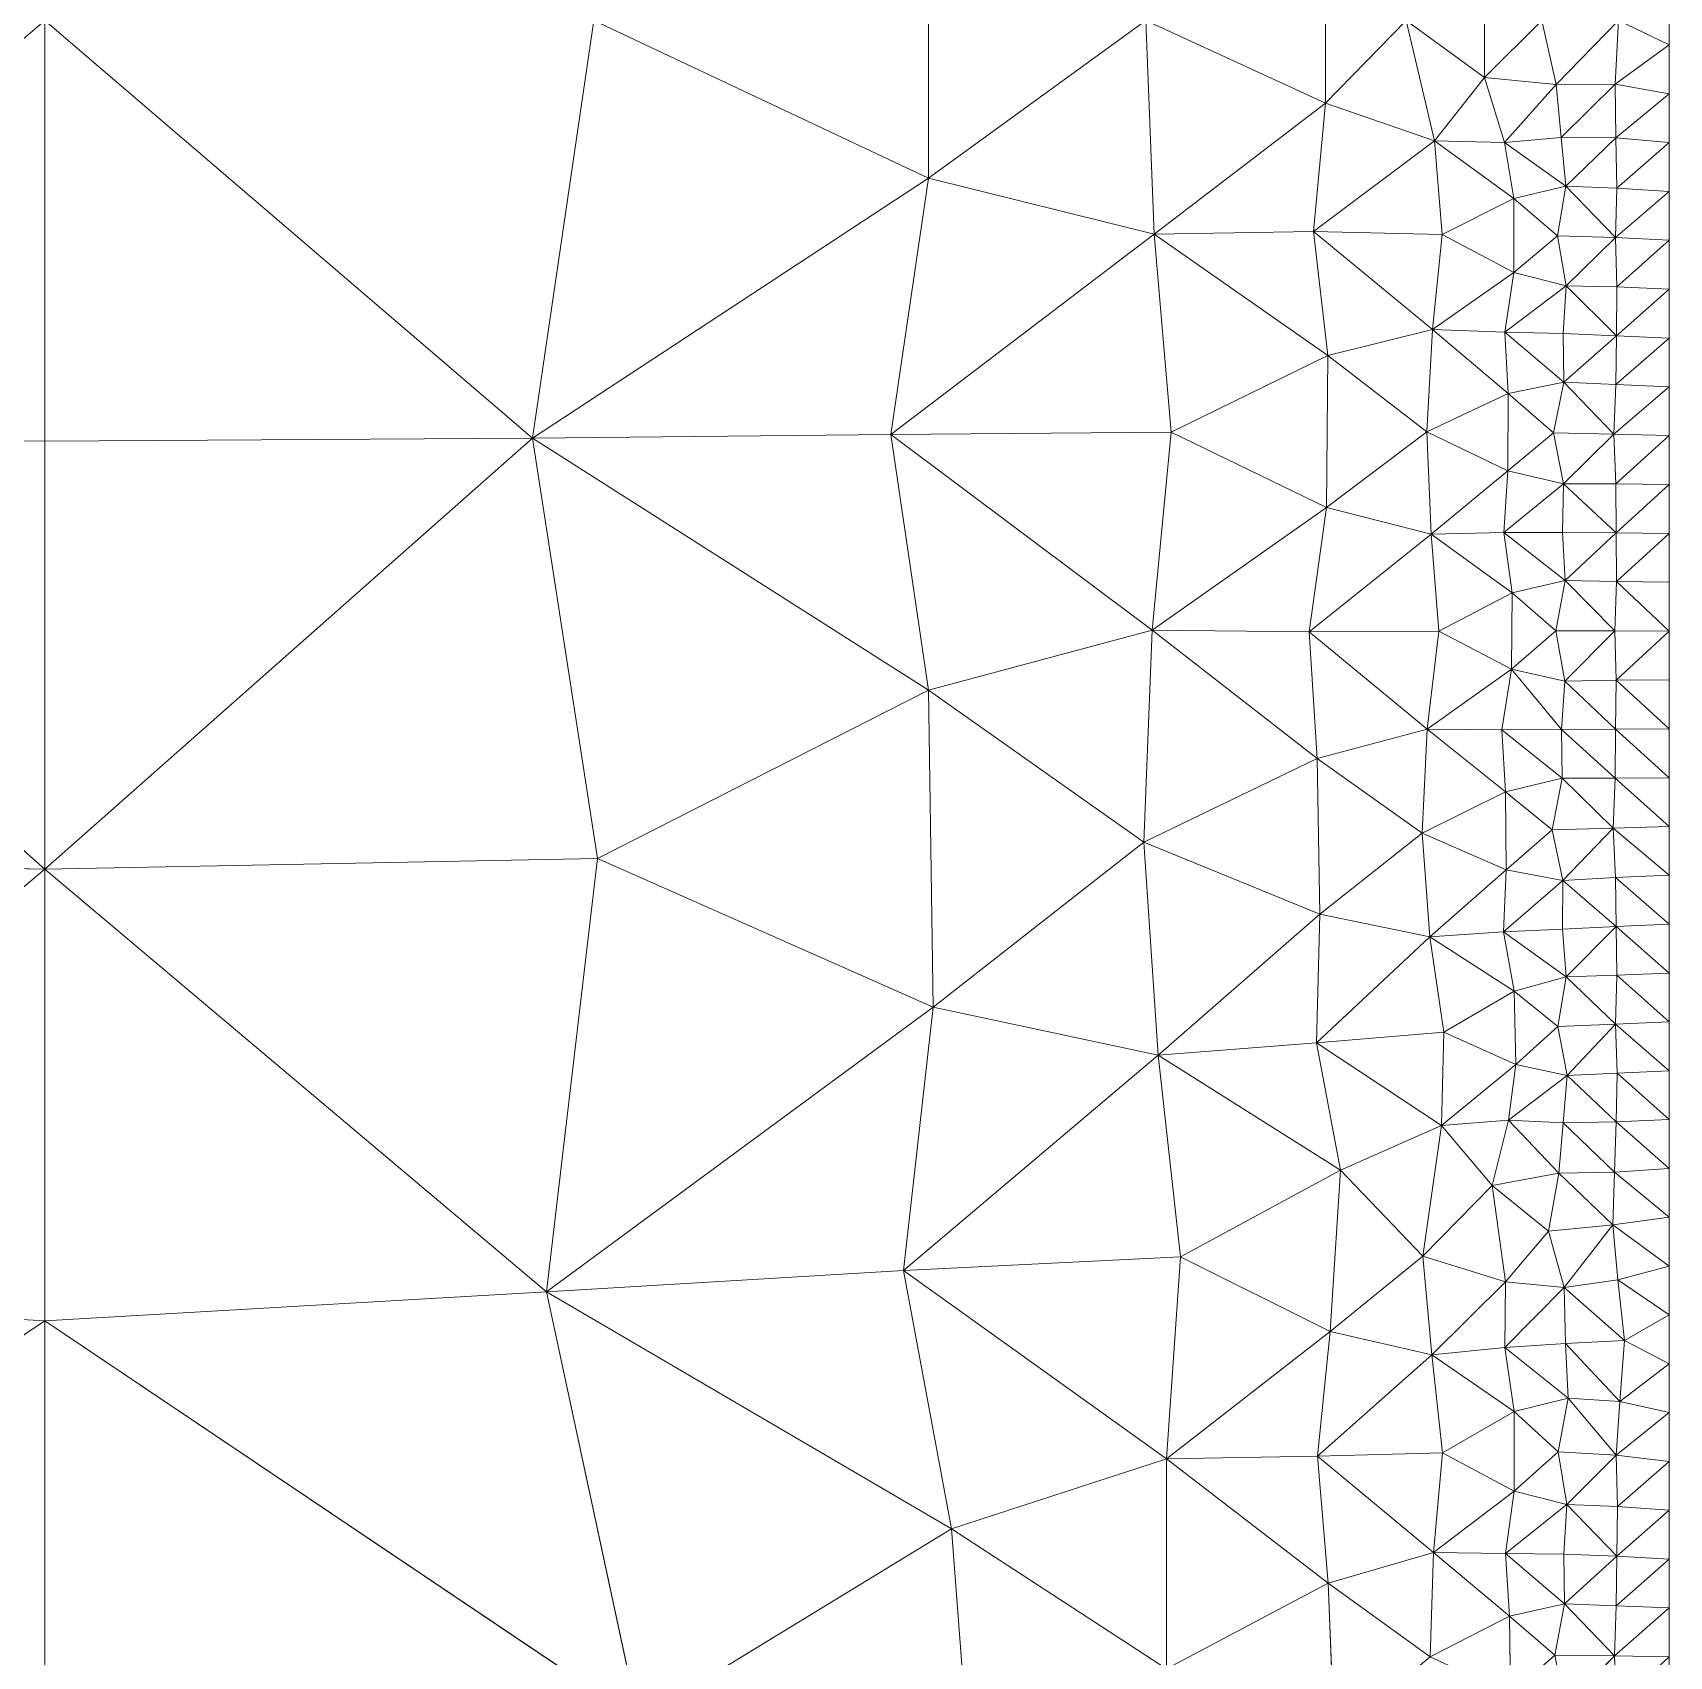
# Model space of a CAD drawing. Header units: metres. Extents: x 0 to 8, y 0 to 4.
# Drawn here: x 6.993 to 8, y 0.993 to 1.992 of the extents above; entities that cross this region are included whole.
import ezdxf

# ---------------------------------------------------------------- set-up
doc = ezdxf.new("R2010")
doc.units = ezdxf.units.M
doc.header["$MEASUREMENT"] = 0
doc.layers.add('losas-1', color=7, linetype='Continuous', lineweight=0)

msp = doc.modelspace()

# ---------------------------------------------------------------- linework, layer by layer
at = {"layer": 'losas-1'}
for p, q in [((8, 0), (8, 4)), ((7.5439, 2.097), (7.5439, 1.903)), ((7.7884, 2.0509), (7.7884, 1.9491)), ((7.8862, 2.035), (7.8862, 1.965)), ((7, 1.741), (7, 2)), ((7, 2), (7.3001, 1.7428)), ((7.3001, 1.7428), (7.338, 2)), ((7.5439, 1.903), (7.338, 2)), ((7.6777, 2), (7.5439, 1.903)), ((7.6828, 1.8685), (7.6777, 2)), ((7.7884, 1.9491), (7.6777, 2)), ((7.838, 2), (7.7884, 1.9491)), ((7.8555, 1.9259), (7.838, 2)), ((7.8862, 1.965), (7.838, 2)), ((7.9215, 2), (7.8862, 1.965)), ((7.9304, 1.9605), (7.9215, 2)), ((7.9687, 2), (7.9304, 1.9605)), ((7.9687, 2), (7.9667, 1.9608)), ((8, 1.985), (7.9687, 2)), ((8, 1.985), (7.9667, 1.9608)), ((7.8555, 1.9259), (7.8862, 1.965)), ((7.8986, 1.9248), (7.8862, 1.965)), ((7.9304, 1.9605), (7.8862, 1.965)), ((7.9304, 1.9605), (7.8986, 1.9248)), ((7.9667, 1.9608), (7.9304, 1.9605)), ((7.9335, 1.928), (7.9304, 1.9605)), ((7.9667, 1.9608), (7.9335, 1.928)), ((8, 1.9549), (7.9667, 1.9608)), ((7.9667, 1.9608), (7.9671, 1.9277)), ((7.9671, 1.9277), (8, 1.9549)), ((7.7884, 1.9491), (7.6828, 1.8685)), ((7.7809, 1.8701), (7.7884, 1.9491)), ((7.8555, 1.9259), (7.7884, 1.9491)), ((7.8555, 1.9259), (7.7809, 1.8701)), ((7.8601, 1.8683), (7.8555, 1.9259)), ((7.9043, 1.8904), (7.8555, 1.9259)), ((7.8986, 1.9248), (7.8555, 1.9259)), ((7.9335, 1.928), (7.8986, 1.9248)), ((7.9043, 1.8904), (7.8986, 1.9248)), ((7.8986, 1.9248), (7.9363, 1.8981)), ((7.9363, 1.8981), (7.9335, 1.928)), ((7.9671, 1.9277), (7.9335, 1.928)), ((7.9671, 1.9277), (7.9363, 1.8981)), ((8, 1.9248), (7.9671, 1.9277)), ((7.9671, 1.9277), (7.9677, 1.8968)), ((7.9677, 1.8968), (8, 1.9248)), ((7.5439, 1.903), (7.3001, 1.7428)), ((7.5439, 1.903), (7.5208, 1.7452)), ((7.6828, 1.8685), (7.5439, 1.903)), ((7.9363, 1.8981), (7.9043, 1.8904)), ((7.9311, 1.8675), (7.9363, 1.8981)), ((7.9363, 1.8981), (7.9668, 1.8663)), ((7.9677, 1.8968), (7.9363, 1.8981)), ((7.9677, 1.8968), (7.9668, 1.8663)), ((7.9668, 1.8663), (8, 1.8947)), ((8, 1.8947), (7.9677, 1.8968)), ((7.9043, 1.8904), (7.8601, 1.8683)), ((7.9311, 1.8675), (7.9043, 1.8904)), ((7.9043, 1.8904), (7.9043, 1.8449)), ((7.6828, 1.8685), (7.5208, 1.7452)), ((7.7809, 1.8701), (7.6828, 1.8685)), ((7.6933, 1.7466), (7.6828, 1.8685)), ((7.7898, 1.7937), (7.6828, 1.8685)), ((7.7809, 1.8701), (7.8543, 1.8097)), ((7.8601, 1.8683), (7.7809, 1.8701)), ((7.7809, 1.8701), (7.7898, 1.7937)), ((7.8543, 1.8097), (7.8601, 1.8683)), ((7.9043, 1.8449), (7.8601, 1.8683)), ((7.9311, 1.8675), (7.9043, 1.8449)), ((7.9366, 1.8367), (7.9311, 1.8675)), ((7.9668, 1.8663), (7.9311, 1.8675)), ((7.9668, 1.8663), (7.9366, 1.8367)), ((8, 1.8647), (7.9668, 1.8663)), ((7.9668, 1.8663), (7.9678, 1.836)), ((7.9678, 1.836), (8, 1.8647)), ((7.9043, 1.8449), (7.8543, 1.8097)), ((7.8987, 1.8081), (7.9043, 1.8449)), ((7.9366, 1.8367), (7.9043, 1.8449)), ((7.9366, 1.8367), (7.8987, 1.8081)), ((7.9346, 1.8072), (7.9366, 1.8367)), ((7.9366, 1.8367), (7.9675, 1.8059)), ((7.9678, 1.836), (7.9366, 1.8367)), ((7.9678, 1.836), (7.9675, 1.8059)), ((7.9675, 1.8059), (8, 1.8346)), ((8, 1.8346), (7.9678, 1.836)), ((7.7898, 1.7937), (7.8543, 1.8097)), ((7.8543, 1.8097), (7.8508, 1.7468)), ((7.8543, 1.8097), (7.9009, 1.7703)), ((7.8987, 1.8081), (7.8543, 1.8097)), ((7.9009, 1.7703), (7.8987, 1.8081)), ((7.8987, 1.8081), (7.9351, 1.7773)), ((7.9346, 1.8072), (7.8987, 1.8081)), ((7.9351, 1.7773), (7.9346, 1.8072)), ((7.9675, 1.8059), (7.9346, 1.8072)), ((7.9675, 1.8059), (7.9351, 1.7773)), ((7.9675, 1.8059), (7.9672, 1.7758)), ((7.9672, 1.7758), (8, 1.8045)), ((8, 1.8045), (7.9675, 1.8059)), ((7.7898, 1.7937), (7.6933, 1.7466)), ((7.7898, 1.7937), (7.7889, 1.7001)), ((7.8508, 1.7468), (7.7898, 1.7937)), ((7.9351, 1.7773), (7.9009, 1.7703)), ((7.9288, 1.7461), (7.9351, 1.7773)), ((7.9351, 1.7773), (7.9658, 1.7453)), ((7.9672, 1.7758), (7.9351, 1.7773)), ((7.9672, 1.7758), (7.9658, 1.7453)), ((7.9658, 1.7453), (8, 1.7744)), ((8, 1.7744), (7.9672, 1.7758)), ((7.9009, 1.7703), (7.8508, 1.7468)), ((7.9009, 1.7703), (7.9007, 1.7227)), ((7.9288, 1.7461), (7.9009, 1.7703)), ((7.5208, 1.7452), (7.3001, 1.7428)), ((7.6933, 1.7466), (7.5208, 1.7452)), ((7.5208, 1.7452), (7.6816, 1.6246)), ((7.5208, 1.7452), (7.544, 1.5877)), ((7.6816, 1.6246), (7.6933, 1.7466)), ((7.7889, 1.7001), (7.6933, 1.7466)), ((7.8508, 1.7468), (7.7889, 1.7001)), ((7.8534, 1.6837), (7.8508, 1.7468)), ((7.9007, 1.7227), (7.8508, 1.7468)), ((7.9288, 1.7461), (7.9007, 1.7227)), ((7.9348, 1.7147), (7.9288, 1.7461)), ((7.9658, 1.7453), (7.9288, 1.7461)), ((7.9658, 1.7453), (7.9348, 1.7147)), ((8, 1.7444), (7.9658, 1.7453)), ((7.9658, 1.7453), (7.9671, 1.7148)), ((7.9671, 1.7148), (8, 1.7444)), ((6.6999, 1.7428), (7, 1.4775)), ((7, 1.741), (6.6999, 1.7428)), ((7, 1.4775), (7.3001, 1.7428)), ((7.3001, 1.7428), (7, 1.741)), ((7, 1.4775), (7, 1.741)), ((7.3001, 1.7428), (7.3403, 1.484)), ((7.544, 1.5877), (7.3001, 1.7428)), ((7.9007, 1.7227), (7.8534, 1.6837)), ((7.9007, 1.7227), (7.8981, 1.6848)), ((7.9348, 1.7147), (7.8981, 1.6848)), ((7.9348, 1.7147), (7.9007, 1.7227)), ((7.9342, 1.6848), (7.9348, 1.7147)), ((7.9671, 1.7148), (7.9348, 1.7147)), ((7.9348, 1.7147), (7.9673, 1.6846)), ((8, 1.7143), (7.9671, 1.7148)), ((7.9671, 1.7148), (7.9673, 1.6846)), ((7.9673, 1.6846), (8, 1.7143)), ((7.7889, 1.7001), (7.6816, 1.6246)), ((7.7889, 1.7001), (7.7784, 1.6237)), ((7.8534, 1.6837), (7.7889, 1.7001)), ((7.8534, 1.6837), (7.7784, 1.6237)), ((7.8981, 1.6848), (7.8534, 1.6837)), ((7.8581, 1.624), (7.8534, 1.6837)), ((7.9032, 1.6476), (7.8534, 1.6837)), ((7.8981, 1.6848), (7.936, 1.6552)), ((7.9342, 1.6848), (7.8981, 1.6848)), ((7.8981, 1.6848), (7.9032, 1.6476)), ((7.936, 1.6552), (7.9342, 1.6848)), ((7.9673, 1.6846), (7.9342, 1.6848)), ((7.9673, 1.6846), (7.936, 1.6552)), ((8, 1.6842), (7.9673, 1.6846)), ((7.9673, 1.6846), (7.9675, 1.6545)), ((7.9675, 1.6545), (8, 1.6842)), ((7.9032, 1.6476), (7.936, 1.6552)), ((7.936, 1.6552), (7.9302, 1.6242)), ((7.936, 1.6552), (7.9664, 1.6242)), ((7.9675, 1.6545), (7.936, 1.6552)), ((7.9664, 1.6242), (7.9675, 1.6545)), ((8, 1.6541), (7.9675, 1.6545)), ((7.9675, 1.6545), (8, 1.6241)), ((7.9032, 1.6476), (7.8581, 1.624)), ((7.9032, 1.6476), (7.9028, 1.6007)), ((7.9302, 1.6242), (7.9032, 1.6476)), ((7.544, 1.5877), (7.6816, 1.6246)), ((7.6816, 1.6246), (7.6766, 1.4941)), ((7.7833, 1.5456), (7.6816, 1.6246)), ((7.7784, 1.6237), (7.6816, 1.6246)), ((7.8581, 1.624), (7.7784, 1.6237)), ((7.7784, 1.6237), (7.8509, 1.5637)), ((7.7784, 1.6237), (7.7833, 1.5456)), ((7.8509, 1.5637), (7.8581, 1.624)), ((7.9028, 1.6007), (7.8581, 1.624)), ((7.9302, 1.6242), (7.9028, 1.6007)), ((7.9664, 1.6242), (7.9302, 1.6242)), ((7.9302, 1.6242), (7.9357, 1.5932)), ((7.9664, 1.6242), (7.9357, 1.5932)), ((7.9674, 1.5938), (7.9664, 1.6242)), ((8, 1.6241), (7.9664, 1.6242)), ((7.9674, 1.5938), (8, 1.6241)), ((7.9028, 1.6007), (7.8509, 1.5637)), ((7.9028, 1.6007), (7.8969, 1.5633)), ((7.9028, 1.6007), (7.9336, 1.5634)), ((7.9357, 1.5932), (7.9028, 1.6007)), ((7.9336, 1.5634), (7.9357, 1.5932)), ((7.9674, 1.5938), (7.9357, 1.5932)), ((7.9357, 1.5932), (7.967, 1.5636)), ((7.967, 1.5636), (7.9674, 1.5938)), ((8, 1.594), (7.9674, 1.5938)), ((7.9674, 1.5938), (8, 1.5639)), ((7.544, 1.5877), (7.3403, 1.484)), ((7.6766, 1.4941), (7.544, 1.5877)), ((7.544, 1.5877), (7.5469, 1.3924)), ((7.7833, 1.5456), (7.8509, 1.5637)), ((7.8509, 1.5637), (7.8479, 1.4996)), ((7.8992, 1.525), (7.8509, 1.5637)), ((7.8969, 1.5633), (7.8509, 1.5637)), ((7.9336, 1.5634), (7.8969, 1.5633)), ((7.8969, 1.5633), (7.9341, 1.5334)), ((7.8969, 1.5633), (7.8992, 1.525)), ((7.9336, 1.5634), (7.967, 1.5636)), ((7.9341, 1.5334), (7.9336, 1.5634)), ((7.9336, 1.5634), (7.9667, 1.5334)), ((7.967, 1.5636), (7.9667, 1.5334)), ((8, 1.5639), (7.967, 1.5636)), ((7.967, 1.5636), (8, 1.5338)), ((7.7833, 1.5456), (7.6766, 1.4941)), ((7.8479, 1.4996), (7.7833, 1.5456)), ((7.7833, 1.5456), (7.7848, 1.4497)), ((7.8992, 1.525), (7.9341, 1.5334)), ((7.9279, 1.5017), (7.9341, 1.5334)), ((7.9341, 1.5334), (7.9655, 1.5028)), ((7.9667, 1.5334), (7.9341, 1.5334)), ((7.9667, 1.5334), (7.9655, 1.5028)), ((8, 1.5338), (7.9667, 1.5334)), ((7.9667, 1.5334), (8, 1.5038)), ((7.8992, 1.525), (7.8479, 1.4996)), ((7.9279, 1.5017), (7.8992, 1.525)), ((7.8992, 1.525), (7.8996, 1.4771)), ((7.9279, 1.5017), (7.8996, 1.4771)), ((7.9655, 1.5028), (7.9279, 1.5017)), ((7.9345, 1.4705), (7.9279, 1.5017)), ((7.9655, 1.5028), (7.9345, 1.4705)), ((8, 1.5038), (7.9655, 1.5028)), ((7.9655, 1.5028), (8, 1.4737)), ((7.9655, 1.5028), (7.9669, 1.4723)), ((7.6766, 1.4941), (7.5469, 1.3924)), ((7.6854, 1.363), (7.6766, 1.4941)), ((7.7848, 1.4497), (7.6766, 1.4941)), ((7.8479, 1.4996), (7.7848, 1.4497)), ((7.8527, 1.4359), (7.8479, 1.4996)), ((7.8996, 1.4771), (7.8479, 1.4996)), ((7, 1.4775), (6.6597, 1.484)), ((7.3403, 1.484), (7, 1.4775)), ((7.3089, 1.2173), (7.3403, 1.484)), ((7.5469, 1.3924), (7.3403, 1.484)), ((7, 1.4775), (6.6911, 1.2173)), ((7, 1.1994), (7, 1.4775)), ((7, 1.4775), (7.3089, 1.2173)), ((7.8996, 1.4771), (7.8527, 1.4359)), ((7.898, 1.4389), (7.8996, 1.4771)), ((7.9345, 1.4705), (7.8996, 1.4771)), ((7.9669, 1.4723), (7.9345, 1.4705)), ((8, 1.4737), (7.9669, 1.4723)), ((7.9669, 1.4723), (8, 1.4436)), ((7.9669, 1.4723), (7.9674, 1.4421)), ((7.9345, 1.4705), (7.898, 1.4389)), ((7.9343, 1.4406), (7.9345, 1.4705)), ((7.9345, 1.4705), (7.9674, 1.4421)), ((7.7848, 1.4497), (7.6854, 1.363)), ((7.7848, 1.4497), (7.7828, 1.3706)), ((7.8527, 1.4359), (7.7848, 1.4497)), ((7.9674, 1.4421), (7.9343, 1.4406)), ((7.9674, 1.4421), (7.9366, 1.4112)), ((8, 1.4436), (7.9674, 1.4421)), ((7.9674, 1.4421), (8, 1.4135)), ((7.9674, 1.4421), (7.9678, 1.4122)), ((7.8527, 1.4359), (7.7828, 1.3706)), ((7.898, 1.4389), (7.8527, 1.4359)), ((7.8612, 1.3771), (7.8527, 1.4359)), ((7.9045, 1.4023), (7.8527, 1.4359)), ((7.9343, 1.4406), (7.898, 1.4389)), ((7.9045, 1.4023), (7.898, 1.4389)), ((7.898, 1.4389), (7.9366, 1.4112)), ((7.9366, 1.4112), (7.9343, 1.4406)), ((7.9366, 1.4112), (7.9045, 1.4023)), ((7.9366, 1.4112), (7.9315, 1.3805)), ((7.9678, 1.4122), (7.9366, 1.4112)), ((7.9366, 1.4112), (7.9669, 1.382)), ((7.9678, 1.4122), (7.9669, 1.382)), ((8, 1.4135), (7.9678, 1.4122)), ((7.9678, 1.4122), (8, 1.3835)), ((7.9045, 1.4023), (7.8612, 1.3771)), ((7.9315, 1.3805), (7.9045, 1.4023)), ((7.9045, 1.4023), (7.9055, 1.3572)), ((7.5469, 1.3924), (7.3089, 1.2173)), ((7.5469, 1.3924), (7.5285, 1.2304)), ((7.6854, 1.363), (7.5469, 1.3924)), ((7.9315, 1.3805), (7.9055, 1.3572)), ((7.9669, 1.382), (7.9315, 1.3805)), ((7.9371, 1.3504), (7.9315, 1.3805)), ((7.9669, 1.382), (7.9371, 1.3504)), ((8, 1.3835), (7.9669, 1.382)), ((7.9669, 1.382), (8, 1.3534)), ((7.9669, 1.382), (7.968, 1.3519)), ((7.7828, 1.3706), (7.6854, 1.363)), ((7.8612, 1.3771), (7.7828, 1.3706)), ((7.7828, 1.3706), (7.8597, 1.3196)), ((7.7828, 1.3706), (7.7977, 1.2921)), ((7.8597, 1.3196), (7.8612, 1.3771)), ((7.9055, 1.3572), (7.8612, 1.3771)), ((7.6854, 1.363), (7.5285, 1.2304)), ((7.6992, 1.2388), (7.6854, 1.363)), ((7.7977, 1.2921), (7.6854, 1.363)), ((7.9055, 1.3572), (7.8597, 1.3196)), ((7.9011, 1.3229), (7.9055, 1.3572)), ((7.9371, 1.3504), (7.9011, 1.3229)), ((7.9371, 1.3504), (7.9055, 1.3572)), ((7.9346, 1.3213), (7.9371, 1.3504)), ((7.968, 1.3519), (7.9371, 1.3504)), ((7.9371, 1.3504), (7.9673, 1.3218)), ((7.968, 1.3519), (7.9673, 1.3218)), ((8, 1.3534), (7.968, 1.3519)), ((7.968, 1.3519), (8, 1.3233)), ((7.9011, 1.3229), (7.8597, 1.3196)), ((7.891, 1.2826), (7.9011, 1.3229)), ((7.9011, 1.3229), (7.932, 1.2903)), ((7.9346, 1.3213), (7.9011, 1.3229)), ((7.932, 1.2903), (7.9346, 1.3213)), ((7.9673, 1.3218), (7.9346, 1.3213)), ((7.9346, 1.3213), (7.9663, 1.2909)), ((7.9673, 1.3218), (7.9663, 1.2909)), ((8, 1.3233), (7.9673, 1.3218)), ((7.9673, 1.3218), (8, 1.2932)), ((7.7977, 1.2921), (7.8597, 1.3196)), ((7.8597, 1.3196), (7.8482, 1.2392)), ((7.891, 1.2826), (7.8597, 1.3196)), ((7.7977, 1.2921), (7.6992, 1.2388)), ((7.7977, 1.2921), (7.7912, 1.1928)), ((7.8482, 1.2392), (7.7977, 1.2921)), ((7.932, 1.2903), (7.891, 1.2826)), ((7.9256, 1.2546), (7.932, 1.2903)), ((7.9663, 1.2909), (7.932, 1.2903)), ((7.932, 1.2903), (7.9652, 1.2584)), ((7.9663, 1.2909), (7.9652, 1.2584)), ((8, 1.2932), (7.9663, 1.2909)), ((7.9663, 1.2909), (8, 1.2632)), ((7.891, 1.2826), (7.8482, 1.2392)), ((7.9256, 1.2546), (7.891, 1.2826)), ((7.891, 1.2826), (7.8992, 1.2234)), ((8, 1.2632), (7.9652, 1.2584)), ((7.9256, 1.2546), (7.8992, 1.2234)), ((7.9652, 1.2584), (7.9256, 1.2546)), ((7.9352, 1.2199), (7.9256, 1.2546)), ((7.9652, 1.2584), (7.9352, 1.2199)), ((7.9652, 1.2584), (8, 1.2331)), ((7.9652, 1.2584), (7.9683, 1.2246)), ((7.8482, 1.2392), (7.7912, 1.1928)), ((7.8539, 1.1785), (7.8482, 1.2392)), ((7.8992, 1.2234), (7.8482, 1.2392)), ((7.5285, 1.2304), (7.3089, 1.2173)), ((7.6992, 1.2388), (7.5285, 1.2304)), ((7.5285, 1.2304), (7.6905, 1.1145)), ((7.5285, 1.2304), (7.5581, 1.0713)), ((7.6905, 1.1145), (7.6992, 1.2388)), ((7.7912, 1.1928), (7.6992, 1.2388)), ((8, 1.2331), (7.9683, 1.2246)), ((7.8992, 1.2234), (7.8539, 1.1785)), ((7.8987, 1.1829), (7.8992, 1.2234)), ((7.9352, 1.2199), (7.8987, 1.1829)), ((7.9352, 1.2199), (7.8992, 1.2234)), ((7.9683, 1.2246), (7.9352, 1.2199)), ((7.9362, 1.1855), (7.9352, 1.2199)), ((7.9352, 1.2199), (7.9724, 1.1872)), ((7.9683, 1.2246), (8, 1.203)), ((7.9683, 1.2246), (7.9724, 1.1872)), ((7, 1.1994), (6.6911, 1.2173)), ((7.3089, 1.2173), (7, 1.1994)), ((7.3089, 1.2173), (7.5581, 1.0713)), ((7.3089, 1.2173), (7.3654, 0.9537)), ((7, 1.1994), (6.6346, 0.9537)), ((7, 0.8822), (7, 1.1994)), ((7, 1.1994), (7.3654, 0.9537)), ((8, 1.203), (7.9724, 1.1872)), ((7.7912, 1.1928), (7.6905, 1.1145)), ((7.7835, 1.116), (7.7912, 1.1928)), ((7.8539, 1.1785), (7.7912, 1.1928)), ((7.8987, 1.1829), (7.8539, 1.1785)), ((7.9362, 1.1855), (7.8987, 1.1829)), ((7.9046, 1.1435), (7.8987, 1.1829)), ((7.8987, 1.1829), (7.9378, 1.1518)), ((7.9724, 1.1872), (7.9362, 1.1855)), ((7.9378, 1.1518), (7.9362, 1.1855)), ((7.9362, 1.1855), (7.9695, 1.1497)), ((7.9724, 1.1872), (7.9695, 1.1497)), ((8, 1.1729), (7.9724, 1.1872)), ((7.8539, 1.1785), (7.7835, 1.116)), ((7.8605, 1.1181), (7.8539, 1.1785)), ((7.9046, 1.1435), (7.8539, 1.1785)), ((8, 1.1729), (7.9695, 1.1497)), ((7.9378, 1.1518), (7.9046, 1.1435)), ((7.9378, 1.1518), (7.9317, 1.1187)), ((7.9378, 1.1518), (7.9674, 1.1166)), ((7.9695, 1.1497), (7.9378, 1.1518)), ((7.9695, 1.1497), (7.9674, 1.1166)), ((8, 1.1429), (7.9695, 1.1497)), ((7.9046, 1.1435), (7.8605, 1.1181)), ((7.9046, 1.1435), (7.9045, 1.0945)), ((7.9317, 1.1187), (7.9046, 1.1435)), ((7.9674, 1.1166), (8, 1.1429)), ((7.9317, 1.1187), (7.9045, 1.0945)), ((7.937, 1.0863), (7.9317, 1.1187)), ((7.9674, 1.1166), (7.9317, 1.1187)), ((7.5581, 1.0713), (7.6905, 1.1145)), ((7.6905, 1.1145), (7.6904, 0.985)), ((7.7835, 1.116), (7.6905, 1.1145)), ((7.7901, 1.0379), (7.6905, 1.1145)), ((7.8605, 1.1181), (7.7835, 1.116)), ((7.7901, 1.0379), (7.7835, 1.116)), ((7.7835, 1.116), (7.8548, 1.0567)), ((7.8548, 1.0567), (7.8605, 1.1181)), ((7.9045, 1.0945), (7.8605, 1.1181)), ((7.9674, 1.1166), (7.937, 1.0863)), ((8, 1.1128), (7.9674, 1.1166)), ((7.9674, 1.1166), (7.9681, 1.0851)), ((7.9681, 1.0851), (8, 1.1128)), ((7.9045, 1.0945), (7.8548, 1.0567)), ((7.8991, 1.0562), (7.9045, 1.0945)), ((7.937, 1.0863), (7.9045, 1.0945)), ((7.937, 1.0863), (7.8991, 1.0562)), ((7.935, 1.0556), (7.937, 1.0863)), ((7.937, 1.0863), (7.9677, 1.0544)), ((7.9681, 1.0851), (7.937, 1.0863)), ((7.9681, 1.0851), (7.9677, 1.0544)), ((7.9677, 1.0544), (8, 1.0827)), ((8, 1.0827), (7.9681, 1.0851)), ((7.5581, 1.0713), (7.3654, 0.9537)), ((7.6904, 0.985), (7.5581, 1.0713)), ((7.5581, 1.0713), (7.5725, 0.8822)), ((7.8548, 1.0567), (7.7901, 1.0379)), ((7.8548, 1.0567), (7.8528, 0.9925)), ((7.9016, 1.0175), (7.8548, 1.0567)), ((7.8991, 1.0562), (7.8548, 1.0567)), ((7.9016, 1.0175), (7.8991, 1.0562)), ((7.8991, 1.0562), (7.9355, 1.0251)), ((7.935, 1.0556), (7.8991, 1.0562)), ((7.9355, 1.0251), (7.935, 1.0556)), ((7.9677, 1.0544), (7.935, 1.0556)), ((7.9677, 1.0544), (7.9355, 1.0251)), ((7.9677, 1.0544), (7.9674, 1.0239)), ((7.9674, 1.0239), (8, 1.0526)), ((8, 1.0526), (7.9677, 1.0544)), ((7.7901, 1.0379), (7.6904, 0.985)), ((7.8528, 0.9925), (7.7901, 1.0379)), ((7.7901, 1.0379), (7.7937, 0.9433)), ((7.9355, 1.0251), (7.9016, 1.0175)), ((7.9296, 0.9935), (7.9355, 1.0251)), ((7.9355, 1.0251), (7.9662, 0.9932)), ((7.9674, 1.0239), (7.9355, 1.0251)), ((7.9674, 1.0239), (7.9662, 0.9932)), ((7.9662, 0.9932), (8, 1.0226)), ((8, 1.0226), (7.9674, 1.0239)), ((7.9016, 1.0175), (7.8528, 0.9925)), ((7.9296, 0.9935), (7.9016, 1.0175)), ((7.9016, 1.0175), (7.9023, 0.9695)), ((7.9296, 0.9935), (7.9023, 0.9695)), ((7.936, 0.9621), (7.9296, 0.9935)), ((7.9662, 0.9932), (7.9296, 0.9935)), ((7.9662, 0.9932), (7.936, 0.9621)), ((8, 0.9925), (7.9662, 0.9932)), ((7.9662, 0.9932), (7.9676, 0.9626))]:
    msp.add_line(p, q, dxfattribs=at)
for points in [[(7.5439, 1.903), (7.5439, 2.097), (7.338, 2)], [(7.5439, 1.903), (7.6777, 2), (7.5439, 2.097)], [(7.7884, 1.9491), (7.7884, 2.0509), (7.6777, 2)], [(7.7884, 1.9491), (7.838, 2), (7.7884, 2.0509)], [(7.8862, 1.965), (7.8862, 2.035), (7.838, 2)], [(7.8862, 1.965), (7.9215, 2), (7.8862, 2.035)], [(6.6999, 1.7428), (7, 2), (6.662, 2)], [(6.6999, 1.7428), (7, 1.741), (7, 2)], [(7, 2), (7.3001, 1.7428), (7.338, 2)], [(7, 1.741), (7.3001, 1.7428), (7, 2)], [(7.338, 2), (7.3001, 1.7428), (7.5439, 1.903)], [(7.5439, 1.903), (7.6828, 1.8685), (7.6777, 2)], [(7.6777, 2), (7.6828, 1.8685), (7.7884, 1.9491)], [(7.838, 2), (7.7884, 1.9491), (7.8555, 1.9259)], [(7.838, 2), (7.8555, 1.9259), (7.8862, 1.965)], [(7.8862, 1.965), (7.9304, 1.9605), (7.9215, 2)], [(7.9304, 1.9605), (7.9687, 2), (7.9215, 2)], [(7.9304, 1.9605), (7.9667, 1.9608), (7.9687, 2)], [(7.9667, 1.9608), (8, 1.985), (7.9687, 2)], [(7.8555, 1.9259), (7.8986, 1.9248), (7.8862, 1.965)], [(7.8986, 1.9248), (7.9304, 1.9605), (7.8862, 1.965)], [(7.8986, 1.9248), (7.9335, 1.928), (7.9304, 1.9605)], [(7.9335, 1.928), (7.9667, 1.9608), (7.9304, 1.9605)], [(7.9335, 1.928), (7.9671, 1.9277), (7.9667, 1.9608)], [(7.9671, 1.9277), (8, 1.9549), (7.9667, 1.9608)], [(7.7884, 1.9491), (7.6828, 1.8685), (7.7809, 1.8701)], [(7.7809, 1.8701), (7.8555, 1.9259), (7.7884, 1.9491)], [(7.7809, 1.8701), (7.8601, 1.8683), (7.8555, 1.9259)], [(7.8555, 1.9259), (7.8601, 1.8683), (7.9043, 1.8904)], [(7.8555, 1.9259), (7.9043, 1.8904), (7.8986, 1.9248)], [(7.8986, 1.9248), (7.9363, 1.8981), (7.9335, 1.928)], [(7.9043, 1.8904), (7.9363, 1.8981), (7.8986, 1.9248)], [(7.9363, 1.8981), (7.9671, 1.9277), (7.9335, 1.928)], [(7.9363, 1.8981), (7.9677, 1.8968), (7.9671, 1.9277)], [(7.9677, 1.8968), (8, 1.9248), (7.9671, 1.9277)], [(7.5439, 1.903), (7.3001, 1.7428), (7.5208, 1.7452)], [(7.5208, 1.7452), (7.6828, 1.8685), (7.5439, 1.903)], [(7.9311, 1.8675), (7.9363, 1.8981), (7.9043, 1.8904)], [(7.9311, 1.8675), (7.9668, 1.8663), (7.9363, 1.8981)], [(7.9363, 1.8981), (7.9668, 1.8663), (7.9677, 1.8968)], [(7.9668, 1.8663), (8, 1.8947), (7.9677, 1.8968)], [(7.9043, 1.8449), (7.9043, 1.8904), (7.8601, 1.8683)], [(7.9043, 1.8449), (7.9311, 1.8675), (7.9043, 1.8904)], [(7.5208, 1.7452), (7.6933, 1.7466), (7.6828, 1.8685)], [(7.6828, 1.8685), (7.7898, 1.7937), (7.7809, 1.8701)], [(7.6828, 1.8685), (7.6933, 1.7466), (7.7898, 1.7937)], [(7.7809, 1.8701), (7.8543, 1.8097), (7.8601, 1.8683)], [(7.7898, 1.7937), (7.8543, 1.8097), (7.7809, 1.8701)], [(7.8543, 1.8097), (7.9043, 1.8449), (7.8601, 1.8683)], [(7.9043, 1.8449), (7.9366, 1.8367), (7.9311, 1.8675)], [(7.9366, 1.8367), (7.9668, 1.8663), (7.9311, 1.8675)], [(7.9366, 1.8367), (7.9678, 1.836), (7.9668, 1.8663)], [(7.9678, 1.836), (8, 1.8647), (7.9668, 1.8663)], [(7.8543, 1.8097), (7.8987, 1.8081), (7.9043, 1.8449)], [(7.8987, 1.8081), (7.9366, 1.8367), (7.9043, 1.8449)], [(7.8987, 1.8081), (7.9346, 1.8072), (7.9366, 1.8367)], [(7.9346, 1.8072), (7.9675, 1.8059), (7.9366, 1.8367)], [(7.9366, 1.8367), (7.9675, 1.8059), (7.9678, 1.836)], [(7.9675, 1.8059), (8, 1.8346), (7.9678, 1.836)], [(7.8508, 1.7468), (7.8543, 1.8097), (7.7898, 1.7937)], [(7.8508, 1.7468), (7.9009, 1.7703), (7.8543, 1.8097)], [(7.8543, 1.8097), (7.9009, 1.7703), (7.8987, 1.8081)], [(7.8987, 1.8081), (7.9351, 1.7773), (7.9346, 1.8072)], [(7.9009, 1.7703), (7.9351, 1.7773), (7.8987, 1.8081)], [(7.9351, 1.7773), (7.9675, 1.8059), (7.9346, 1.8072)], [(7.9351, 1.7773), (7.9672, 1.7758), (7.9675, 1.8059)], [(7.9672, 1.7758), (8, 1.8045), (7.9675, 1.8059)], [(7.7889, 1.7001), (7.7898, 1.7937), (7.6933, 1.7466)], [(7.7889, 1.7001), (7.8508, 1.7468), (7.7898, 1.7937)], [(7.9288, 1.7461), (7.9351, 1.7773), (7.9009, 1.7703)], [(7.9288, 1.7461), (7.9658, 1.7453), (7.9351, 1.7773)], [(7.9351, 1.7773), (7.9658, 1.7453), (7.9672, 1.7758)], [(7.9658, 1.7453), (8, 1.7744), (7.9672, 1.7758)], [(7.9007, 1.7227), (7.9009, 1.7703), (7.8508, 1.7468)], [(7.9007, 1.7227), (7.9288, 1.7461), (7.9009, 1.7703)], [(7.3001, 1.7428), (7.544, 1.5877), (7.5208, 1.7452)], [(7.5208, 1.7452), (7.6816, 1.6246), (7.6933, 1.7466)], [(7.544, 1.5877), (7.6816, 1.6246), (7.5208, 1.7452)], [(7.6816, 1.6246), (7.7889, 1.7001), (7.6933, 1.7466)], [(7.7889, 1.7001), (7.8534, 1.6837), (7.8508, 1.7468)], [(7.8508, 1.7468), (7.8534, 1.6837), (7.9007, 1.7227)], [(7.9007, 1.7227), (7.9348, 1.7147), (7.9288, 1.7461)], [(7.9348, 1.7147), (7.9658, 1.7453), (7.9288, 1.7461)], [(7.9348, 1.7147), (7.9671, 1.7148), (7.9658, 1.7453)], [(7.9671, 1.7148), (8, 1.7444), (7.9658, 1.7453)], [(6.6597, 1.484), (7, 1.4775), (6.6999, 1.7428)], [(6.6999, 1.7428), (7, 1.4775), (7, 1.741)], [(7, 1.4775), (7.3001, 1.7428), (7, 1.741)], [(7.3403, 1.484), (7.3001, 1.7428), (7, 1.4775)], [(7.3001, 1.7428), (7.3403, 1.484), (7.544, 1.5877)], [(7.9007, 1.7227), (7.8534, 1.6837), (7.8981, 1.6848)], [(7.8981, 1.6848), (7.9348, 1.7147), (7.9007, 1.7227)], [(7.8981, 1.6848), (7.9342, 1.6848), (7.9348, 1.7147)], [(7.9342, 1.6848), (7.9673, 1.6846), (7.9348, 1.7147)], [(7.9348, 1.7147), (7.9673, 1.6846), (7.9671, 1.7148)], [(7.9673, 1.6846), (8, 1.7143), (7.9671, 1.7148)], [(7.6816, 1.6246), (7.7784, 1.6237), (7.7889, 1.7001)], [(7.7784, 1.6237), (7.8534, 1.6837), (7.7889, 1.7001)], [(7.7784, 1.6237), (7.8581, 1.624), (7.8534, 1.6837)], [(7.8534, 1.6837), (7.9032, 1.6476), (7.8981, 1.6848)], [(7.8534, 1.6837), (7.8581, 1.624), (7.9032, 1.6476)], [(7.8981, 1.6848), (7.936, 1.6552), (7.9342, 1.6848)], [(7.9032, 1.6476), (7.936, 1.6552), (7.8981, 1.6848)], [(7.936, 1.6552), (7.9673, 1.6846), (7.9342, 1.6848)], [(7.936, 1.6552), (7.9675, 1.6545), (7.9673, 1.6846)], [(7.9675, 1.6545), (8, 1.6842), (7.9673, 1.6846)], [(7.9302, 1.6242), (7.936, 1.6552), (7.9032, 1.6476)], [(7.9302, 1.6242), (7.9664, 1.6242), (7.936, 1.6552)], [(7.936, 1.6552), (7.9664, 1.6242), (7.9675, 1.6545)], [(8, 1.6241), (7.9675, 1.6545), (7.9664, 1.6242)], [(7.9028, 1.6007), (7.9032, 1.6476), (7.8581, 1.624)], [(7.9028, 1.6007), (7.9302, 1.6242), (7.9032, 1.6476)], [(7.6766, 1.4941), (7.6816, 1.6246), (7.544, 1.5877)], [(7.6816, 1.6246), (7.6766, 1.4941), (7.7833, 1.5456)], [(7.6816, 1.6246), (7.7833, 1.5456), (7.7784, 1.6237)], [(7.7784, 1.6237), (7.8509, 1.5637), (7.8581, 1.624)], [(7.7833, 1.5456), (7.8509, 1.5637), (7.7784, 1.6237)], [(7.8581, 1.624), (7.8509, 1.5637), (7.9028, 1.6007)], [(7.9028, 1.6007), (7.9357, 1.5932), (7.9302, 1.6242)], [(7.9357, 1.5932), (7.9664, 1.6242), (7.9302, 1.6242)], [(7.9357, 1.5932), (7.9674, 1.5938), (7.9664, 1.6242)], [(7.9674, 1.5938), (8, 1.6241), (7.9664, 1.6242)], [(7.9028, 1.6007), (7.8509, 1.5637), (7.8969, 1.5633)], [(7.8969, 1.5633), (7.9336, 1.5634), (7.9028, 1.6007)], [(7.9028, 1.6007), (7.9336, 1.5634), (7.9357, 1.5932)], [(7.9336, 1.5634), (7.967, 1.5636), (7.9357, 1.5932)], [(7.9357, 1.5932), (7.967, 1.5636), (7.9674, 1.5938)], [(8, 1.5639), (7.9674, 1.5938), (7.967, 1.5636)], [(7.5469, 1.3924), (7.544, 1.5877), (7.3403, 1.484)], [(7.5469, 1.3924), (7.6766, 1.4941), (7.544, 1.5877)], [(7.8479, 1.4996), (7.8509, 1.5637), (7.7833, 1.5456)], [(7.8509, 1.5637), (7.8479, 1.4996), (7.8992, 1.525)], [(7.8509, 1.5637), (7.8992, 1.525), (7.8969, 1.5633)], [(7.8969, 1.5633), (7.9341, 1.5334), (7.9336, 1.5634)], [(7.8992, 1.525), (7.9341, 1.5334), (7.8969, 1.5633)], [(7.9336, 1.5634), (7.9667, 1.5334), (7.967, 1.5636)], [(7.9341, 1.5334), (7.9667, 1.5334), (7.9336, 1.5634)], [(8, 1.5338), (7.967, 1.5636), (7.9667, 1.5334)], [(7.7848, 1.4497), (7.7833, 1.5456), (7.6766, 1.4941)], [(7.7848, 1.4497), (7.8479, 1.4996), (7.7833, 1.5456)], [(7.9279, 1.5017), (7.9341, 1.5334), (7.8992, 1.525)], [(7.9279, 1.5017), (7.9655, 1.5028), (7.9341, 1.5334)], [(7.9341, 1.5334), (7.9655, 1.5028), (7.9667, 1.5334)], [(8, 1.5038), (7.9667, 1.5334), (7.9655, 1.5028)], [(7.8996, 1.4771), (7.8992, 1.525), (7.8479, 1.4996)], [(7.8996, 1.4771), (7.9279, 1.5017), (7.8992, 1.525)], [(7.8996, 1.4771), (7.9345, 1.4705), (7.9279, 1.5017)], [(7.9345, 1.4705), (7.9655, 1.5028), (7.9279, 1.5017)], [(7.9345, 1.4705), (7.9669, 1.4723), (7.9655, 1.5028)], [(8, 1.4737), (7.9655, 1.5028), (7.9669, 1.4723)], [(7.5469, 1.3924), (7.6854, 1.363), (7.6766, 1.4941)], [(7.6766, 1.4941), (7.6854, 1.363), (7.7848, 1.4497)], [(7.7848, 1.4497), (7.8527, 1.4359), (7.8479, 1.4996)], [(7.8479, 1.4996), (7.8527, 1.4359), (7.8996, 1.4771)], [(6.6911, 1.2173), (7, 1.4775), (6.6597, 1.484)], [(7, 1.4775), (7.3089, 1.2173), (7.3403, 1.484)], [(7.3403, 1.484), (7.3089, 1.2173), (7.5469, 1.3924)], [(6.6911, 1.2173), (7, 1.1994), (7, 1.4775)], [(7, 1.1994), (7.3089, 1.2173), (7, 1.4775)], [(7.8996, 1.4771), (7.8527, 1.4359), (7.898, 1.4389)], [(7.898, 1.4389), (7.9345, 1.4705), (7.8996, 1.4771)], [(7.9345, 1.4705), (7.9674, 1.4421), (7.9669, 1.4723)], [(8, 1.4436), (7.9669, 1.4723), (7.9674, 1.4421)], [(7.898, 1.4389), (7.9343, 1.4406), (7.9345, 1.4705)], [(7.9343, 1.4406), (7.9674, 1.4421), (7.9345, 1.4705)], [(7.7848, 1.4497), (7.6854, 1.363), (7.7828, 1.3706)], [(7.7828, 1.3706), (7.8527, 1.4359), (7.7848, 1.4497)], [(7.9366, 1.4112), (7.9674, 1.4421), (7.9343, 1.4406)], [(7.9366, 1.4112), (7.9678, 1.4122), (7.9674, 1.4421)], [(8, 1.4135), (7.9674, 1.4421), (7.9678, 1.4122)], [(7.7828, 1.3706), (7.8612, 1.3771), (7.8527, 1.4359)], [(7.8527, 1.4359), (7.9045, 1.4023), (7.898, 1.4389)], [(7.8527, 1.4359), (7.8612, 1.3771), (7.9045, 1.4023)], [(7.898, 1.4389), (7.9366, 1.4112), (7.9343, 1.4406)], [(7.9045, 1.4023), (7.9366, 1.4112), (7.898, 1.4389)], [(7.9315, 1.3805), (7.9366, 1.4112), (7.9045, 1.4023)], [(7.9315, 1.3805), (7.9669, 1.382), (7.9366, 1.4112)], [(7.9366, 1.4112), (7.9669, 1.382), (7.9678, 1.4122)], [(8, 1.3835), (7.9678, 1.4122), (7.9669, 1.382)], [(7.9055, 1.3572), (7.9045, 1.4023), (7.8612, 1.3771)], [(7.9055, 1.3572), (7.9315, 1.3805), (7.9045, 1.4023)], [(7.5469, 1.3924), (7.3089, 1.2173), (7.5285, 1.2304)], [(7.5285, 1.2304), (7.6854, 1.363), (7.5469, 1.3924)], [(7.9055, 1.3572), (7.9371, 1.3504), (7.9315, 1.3805)], [(7.9371, 1.3504), (7.9669, 1.382), (7.9315, 1.3805)], [(7.9371, 1.3504), (7.968, 1.3519), (7.9669, 1.382)], [(8, 1.3534), (7.9669, 1.382), (7.968, 1.3519)], [(7.6854, 1.363), (7.7977, 1.2921), (7.7828, 1.3706)], [(7.7828, 1.3706), (7.8597, 1.3196), (7.8612, 1.3771)], [(7.7977, 1.2921), (7.8597, 1.3196), (7.7828, 1.3706)], [(7.8597, 1.3196), (7.9055, 1.3572), (7.8612, 1.3771)], [(7.5285, 1.2304), (7.6992, 1.2388), (7.6854, 1.363)], [(7.6854, 1.363), (7.6992, 1.2388), (7.7977, 1.2921)], [(7.8597, 1.3196), (7.9011, 1.3229), (7.9055, 1.3572)], [(7.9011, 1.3229), (7.9371, 1.3504), (7.9055, 1.3572)], [(7.9011, 1.3229), (7.9346, 1.3213), (7.9371, 1.3504)], [(7.9346, 1.3213), (7.9673, 1.3218), (7.9371, 1.3504)], [(7.9371, 1.3504), (7.9673, 1.3218), (7.968, 1.3519)], [(8, 1.3233), (7.968, 1.3519), (7.9673, 1.3218)], [(7.891, 1.2826), (7.9011, 1.3229), (7.8597, 1.3196)], [(7.891, 1.2826), (7.932, 1.2903), (7.9011, 1.3229)], [(7.9011, 1.3229), (7.932, 1.2903), (7.9346, 1.3213)], [(7.932, 1.2903), (7.9663, 1.2909), (7.9346, 1.3213)], [(7.9346, 1.3213), (7.9663, 1.2909), (7.9673, 1.3218)], [(8, 1.2932), (7.9673, 1.3218), (7.9663, 1.2909)], [(7.7977, 1.2921), (7.8482, 1.2392), (7.8597, 1.3196)], [(7.8597, 1.3196), (7.8482, 1.2392), (7.891, 1.2826)], [(7.7912, 1.1928), (7.7977, 1.2921), (7.6992, 1.2388)], [(7.7912, 1.1928), (7.8482, 1.2392), (7.7977, 1.2921)], [(7.9256, 1.2546), (7.932, 1.2903), (7.891, 1.2826)], [(7.9256, 1.2546), (7.9652, 1.2584), (7.932, 1.2903)], [(7.932, 1.2903), (7.9652, 1.2584), (7.9663, 1.2909)], [(8, 1.2632), (7.9663, 1.2909), (7.9652, 1.2584)], [(7.8992, 1.2234), (7.891, 1.2826), (7.8482, 1.2392)], [(7.8992, 1.2234), (7.9256, 1.2546), (7.891, 1.2826)], [(7.8992, 1.2234), (7.9352, 1.2199), (7.9256, 1.2546)], [(7.9352, 1.2199), (7.9652, 1.2584), (7.9256, 1.2546)], [(7.9352, 1.2199), (7.9683, 1.2246), (7.9652, 1.2584)], [(8, 1.2331), (7.9652, 1.2584), (7.9683, 1.2246)], [(7.7912, 1.1928), (7.8539, 1.1785), (7.8482, 1.2392)], [(7.8539, 1.1785), (7.8992, 1.2234), (7.8482, 1.2392)], [(7.3089, 1.2173), (7.5581, 1.0713), (7.5285, 1.2304)], [(7.5285, 1.2304), (7.6905, 1.1145), (7.6992, 1.2388)], [(7.5581, 1.0713), (7.6905, 1.1145), (7.5285, 1.2304)], [(7.6905, 1.1145), (7.7912, 1.1928), (7.6992, 1.2388)], [(7.8539, 1.1785), (7.8987, 1.1829), (7.8992, 1.2234)], [(7.8987, 1.1829), (7.9352, 1.2199), (7.8992, 1.2234)], [(7.8987, 1.1829), (7.9362, 1.1855), (7.9352, 1.2199)], [(7.9352, 1.2199), (7.9724, 1.1872), (7.9683, 1.2246)], [(7.9362, 1.1855), (7.9724, 1.1872), (7.9352, 1.2199)], [(7.9724, 1.1872), (8, 1.203), (7.9683, 1.2246)], [(6.6346, 0.9537), (7, 1.1994), (6.6911, 1.2173)], [(7.3654, 0.9537), (7.3089, 1.2173), (7, 1.1994)], [(7.3654, 0.9537), (7.5581, 1.0713), (7.3089, 1.2173)], [(6.6346, 0.9537), (7, 0.8822), (7, 1.1994)], [(7.3654, 0.9537), (7, 1.1994), (7, 0.8822)], [(7.6905, 1.1145), (7.7835, 1.116), (7.7912, 1.1928)], [(7.7835, 1.116), (7.8539, 1.1785), (7.7912, 1.1928)], [(7.8539, 1.1785), (7.9046, 1.1435), (7.8987, 1.1829)], [(7.8987, 1.1829), (7.9378, 1.1518), (7.9362, 1.1855)], [(7.9046, 1.1435), (7.9378, 1.1518), (7.8987, 1.1829)], [(7.9362, 1.1855), (7.9695, 1.1497), (7.9724, 1.1872)], [(7.9378, 1.1518), (7.9695, 1.1497), (7.9362, 1.1855)], [(7.9695, 1.1497), (8, 1.1729), (7.9724, 1.1872)], [(7.7835, 1.116), (7.8605, 1.1181), (7.8539, 1.1785)], [(7.8539, 1.1785), (7.8605, 1.1181), (7.9046, 1.1435)], [(7.9317, 1.1187), (7.9378, 1.1518), (7.9046, 1.1435)], [(7.9317, 1.1187), (7.9674, 1.1166), (7.9378, 1.1518)], [(7.9378, 1.1518), (7.9674, 1.1166), (7.9695, 1.1497)], [(7.9674, 1.1166), (8, 1.1429), (7.9695, 1.1497)], [(7.9045, 1.0945), (7.9046, 1.1435), (7.8605, 1.1181)], [(7.9045, 1.0945), (7.9317, 1.1187), (7.9046, 1.1435)], [(7.9045, 1.0945), (7.937, 1.0863), (7.9317, 1.1187)], [(7.937, 1.0863), (7.9674, 1.1166), (7.9317, 1.1187)], [(7.6904, 0.985), (7.6905, 1.1145), (7.5581, 1.0713)], [(7.6905, 1.1145), (7.6904, 0.985), (7.7901, 1.0379)], [(7.6905, 1.1145), (7.7901, 1.0379), (7.7835, 1.116)], [(7.7835, 1.116), (7.8548, 1.0567), (7.8605, 1.1181)], [(7.7901, 1.0379), (7.8548, 1.0567), (7.7835, 1.116)], [(7.8548, 1.0567), (7.9045, 1.0945), (7.8605, 1.1181)], [(7.937, 1.0863), (7.9681, 1.0851), (7.9674, 1.1166)], [(7.9681, 1.0851), (8, 1.1128), (7.9674, 1.1166)], [(7.8548, 1.0567), (7.8991, 1.0562), (7.9045, 1.0945)], [(7.8991, 1.0562), (7.937, 1.0863), (7.9045, 1.0945)], [(7.8991, 1.0562), (7.935, 1.0556), (7.937, 1.0863)], [(7.935, 1.0556), (7.9677, 1.0544), (7.937, 1.0863)], [(7.937, 1.0863), (7.9677, 1.0544), (7.9681, 1.0851)], [(7.9677, 1.0544), (8, 1.0827), (7.9681, 1.0851)], [(7.5725, 0.8822), (7.5581, 1.0713), (7.3654, 0.9537)], [(7.5725, 0.8822), (7.6904, 0.985), (7.5581, 1.0713)], [(7.8528, 0.9925), (7.8548, 1.0567), (7.7901, 1.0379)], [(7.8548, 1.0567), (7.8528, 0.9925), (7.9016, 1.0175)], [(7.8548, 1.0567), (7.9016, 1.0175), (7.8991, 1.0562)], [(7.8991, 1.0562), (7.9355, 1.0251), (7.935, 1.0556)], [(7.9016, 1.0175), (7.9355, 1.0251), (7.8991, 1.0562)], [(7.9355, 1.0251), (7.9677, 1.0544), (7.935, 1.0556)], [(7.9355, 1.0251), (7.9674, 1.0239), (7.9677, 1.0544)], [(7.9674, 1.0239), (8, 1.0526), (7.9677, 1.0544)], [(7.7937, 0.9433), (7.7901, 1.0379), (7.6904, 0.985)], [(7.7937, 0.9433), (7.8528, 0.9925), (7.7901, 1.0379)], [(7.9296, 0.9935), (7.9355, 1.0251), (7.9016, 1.0175)], [(7.9296, 0.9935), (7.9662, 0.9932), (7.9355, 1.0251)], [(7.9355, 1.0251), (7.9662, 0.9932), (7.9674, 1.0239)], [(7.9662, 0.9932), (8, 1.0226), (7.9674, 1.0239)], [(7.9023, 0.9695), (7.9016, 1.0175), (7.8528, 0.9925)], [(7.9023, 0.9695), (7.9296, 0.9935), (7.9016, 1.0175)], [(7.9023, 0.9695), (7.936, 0.9621), (7.9296, 0.9935)], [(7.936, 0.9621), (7.9662, 0.9932), (7.9296, 0.9935)], [(7.936, 0.9621), (7.9676, 0.9626), (7.9662, 0.9932)], [(7.9676, 0.9626), (8, 0.9925), (7.9662, 0.9932)]]:
    msp.add_3dface(points, dxfattribs=at)
for points, invisible_edges in [([(8, 1.985), (8, 2.015), (7.9687, 2)], 1), ([(7.9667, 1.9608), (8, 1.9549), (8, 1.985)], 2), ([(8, 1.9248), (8, 1.9549), (7.9671, 1.9277)], 1), ([(8, 1.8947), (8, 1.9248), (7.9677, 1.8968)], 1), ([(8, 1.8647), (8, 1.8947), (7.9668, 1.8663)], 1), ([(8, 1.8346), (8, 1.8647), (7.9678, 1.836)], 1), ([(8, 1.8045), (8, 1.8346), (7.9675, 1.8059)], 1), ([(8, 1.7744), (8, 1.8045), (7.9672, 1.7758)], 1), ([(8, 1.7444), (8, 1.7744), (7.9658, 1.7453)], 1), ([(8, 1.7143), (8, 1.7444), (7.9671, 1.7148)], 1), ([(8, 1.6842), (8, 1.7143), (7.9673, 1.6846)], 1), ([(8, 1.6541), (8, 1.6842), (7.9675, 1.6545)], 1), ([(8, 1.6241), (8, 1.6541), (7.9675, 1.6545)], 1), ([(8, 1.594), (8, 1.6241), (7.9674, 1.5938)], 1), ([(8, 1.5639), (8, 1.594), (7.9674, 1.5938)], 1), ([(8, 1.5338), (8, 1.5639), (7.967, 1.5636)], 1), ([(8, 1.5038), (8, 1.5338), (7.9667, 1.5334)], 1), ([(8, 1.4737), (8, 1.5038), (7.9655, 1.5028)], 1), ([(8, 1.4436), (8, 1.4737), (7.9669, 1.4723)], 1), ([(8, 1.4135), (8, 1.4436), (7.9674, 1.4421)], 1), ([(8, 1.3835), (8, 1.4135), (7.9678, 1.4122)], 1), ([(8, 1.3534), (8, 1.3835), (7.9669, 1.382)], 1), ([(8, 1.3233), (8, 1.3534), (7.968, 1.3519)], 1), ([(8, 1.2932), (8, 1.3233), (7.9673, 1.3218)], 1), ([(8, 1.2632), (8, 1.2932), (7.9663, 1.2909)], 1), ([(8, 1.2331), (8, 1.2632), (7.9652, 1.2584)], 1), ([(7.9683, 1.2246), (8, 1.203), (8, 1.2331)], 2), ([(8, 1.1729), (8, 1.203), (7.9724, 1.1872)], 1), ([(7.9695, 1.1497), (8, 1.1429), (8, 1.1729)], 2), ([(8, 1.1128), (8, 1.1429), (7.9674, 1.1166)], 1), ([(8, 1.0827), (8, 1.1128), (7.9681, 1.0851)], 1), ([(8, 1.0526), (8, 1.0827), (7.9677, 1.0544)], 1), ([(8, 1.0226), (8, 1.0526), (7.9674, 1.0239)], 1), ([(8, 0.9925), (8, 1.0226), (7.9662, 0.9932)], 1)]:
    msp.add_3dface(points, dxfattribs=dict(at, invisible_edges=invisible_edges))

doc.saveas('drawing.dxf')
